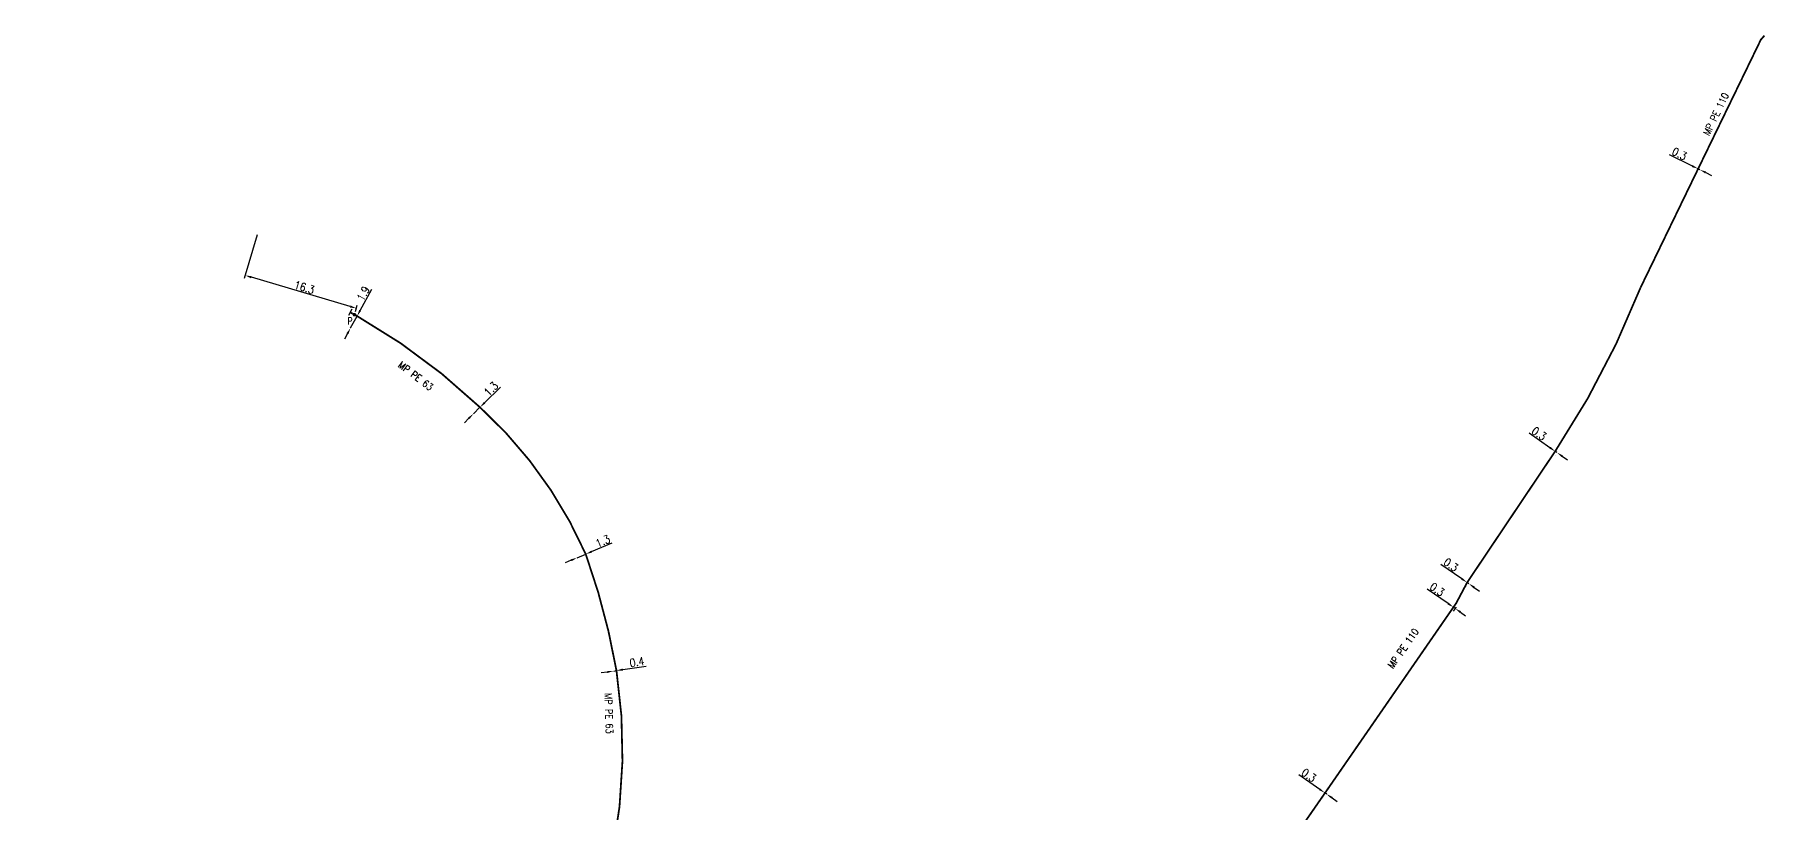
# Model space of a CAD drawing. Header units: millimetres. Extents: x 184308 to 185001, y 126998 to 128012.
# Drawn here: x 184756.8 to 185000.1, y 127502 to 127611.5 of the extents above; entities that cross this region are included whole.
import ezdxf
from ezdxf.enums import TextEntityAlignment as Align

# ---------------------------------------------------------------- set-up
doc = ezdxf.new("R2010")
doc.units = ezdxf.units.MM
doc.header["$PDMODE"] = 34
doc.layers.get('0').update_dxf_attribs({"linetype": 'CONTINUOUS'})
doc.layers.get('DEFPOINTS').update_dxf_attribs({"linetype": 'CONTINUOUS'})
for name, color, linetype in [('G_120', 4, 'CONTINUOUS'), ('G_300', 7, 'CONTINUOUS'), ('G_340', 7, 'CONTINUOUS')]:
    doc.layers.add(name, color=color, linetype=linetype)
doc.styles.add('G_ROMANS', font='ROMANS.SHX', dxfattribs={"width": 0.75})
doc.styles.get("Standard").update_dxf_attribs({"font": 'romans.shx', "width": 0.85})
doc.linetypes.add('G_TYPB_PE', pattern='A,5,-0.3,["o",Standard,S=1.5,R=0,X=0,Y=-0.5],-1.65', length=6.95)
doc.dimstyles.get("Standard").update_dxf_attribs({"dimtxt": 1.5, "dimasz": 1.2, "dimexe": 0.625, "dimexo": 0.625, "dimgap": 0.25, "dimtad": 1, "dimdec": 1, "dimzin": 0, "dimdsep": 46, "dimtxsty": 'Standard', "dimcen": -0.5, "dimadec": 0, "dimazin": 0, "dimtfac": 1, "dimtdec": 1, "dimtmove": 0, "dimatfit": 3, "dimfxl": 0, "dimtolj": 1, "dimtzin": 0, "dimarcsym": 0})

# ---------------------------------------------------------------- blocks, each defined once
blk = doc.blocks.new('*D149')
at = {"layer": 'DEFPOINTS', "color": 0, "linetype": 'Continuous', "transparency": 16777216}
for p in [(184838.2, 127522.02), (184838.59, 127522.08), (184838.59, 127522.08)]:
    blk.add_point(p, dxfattribs=at)
at = {"layer": 'G_120', "color": 0, "linetype": 'Continuous', "lineweight": -2, "transparency": 16777216}
for p, q in [((184839.48, 127522.22), (184842.77, 127522.72)), ((184837.31, 127521.88), (184836.42, 127521.75)), ((184838.2, 127522.02), (184838.59, 127522.08))]:
    blk.add_line(p, q, dxfattribs=at)
at = {"layer": 'G_120', "color": 0, "linetype": 'Continuous', "transparency": 16777216}
for points in [[(184837.28, 127522.03), (184837.33, 127521.74), (184838.2, 127522.02)], [(184839.46, 127522.37), (184839.5, 127522.07), (184838.59, 127522.08)]]:
    blk.add_solid(points, dxfattribs=at)
at = {"layer": 'G_120', "color": 0, "linetype": 'Continuous', "transparency": 16777216, "insert": (184841.46, 127523.28), "char_height": 1.125, "attachment_point": 5, "rotation": 8.6731}
blk.add_mtext('\\A1;0.4', dxfattribs=at)
blk = doc.blocks.new('*D150')
at = {"layer": 'DEFPOINTS', "color": 0, "transparency": 16777216}
for p in [(184788.22, 127583.81), (184786.39, 127577.64), (184801.75, 127572.12)]:
    blk.add_point(p, dxfattribs=at)
at = {"layer": 'G_300', "color": 0, "lineweight": -2, "transparency": 16777216}
for p, q in [((184788.09, 127583.36), (184786.26, 127577.19)), ((184801.15, 127573.27), (184787.26, 127577.39)), ((184801.89, 127572.57), (184802.15, 127573.46))]:
    blk.add_line(p, q, dxfattribs=at)
at = {"layer": 'G_300', "color": 0, "transparency": 16777216}
for points in [[(184787.3, 127577.53), (184787.21, 127577.24), (184786.39, 127577.64)], [(184801.2, 127573.41), (184801.11, 127573.13), (184802.02, 127573.01)]]:
    blk.add_solid(points, dxfattribs=at)
at = {"layer": 'G_300', "color": 0, "transparency": 16777216, "insert": (184794.7, 127575.96), "char_height": 1.125, "attachment_point": 5, "rotation": 343.49}
blk.add_mtext('\\A1;16.3', dxfattribs=at)
blk = doc.blocks.new('*D151')
at = {"layer": 'DEFPOINTS', "color": 0, "linetype": 'Continuous', "transparency": 16777216}
for p in [(184802.12, 127571.92), (184801.2, 127570.25), (184801.2, 127570.25)]:
    blk.add_point(p, dxfattribs=at)
at = {"layer": 'G_120', "color": 0, "linetype": 'Continuous', "lineweight": -2, "transparency": 16777216}
for p, q in [((184802.55, 127572.71), (184804.18, 127575.69)), ((184801.2, 127570.25), (184802.12, 127571.92)), ((184800.77, 127569.46), (184800.34, 127568.67))]:
    blk.add_line(p, q, dxfattribs=at)
at = {"layer": 'G_120', "color": 0, "linetype": 'Continuous', "transparency": 16777216}
for points in [[(184802.42, 127572.78), (184802.68, 127572.64), (184802.12, 127571.92)], [(184800.64, 127569.53), (184800.9, 127569.39), (184801.2, 127570.25)]]:
    blk.add_solid(points, dxfattribs=at)
at = {"layer": 'G_120', "color": 0, "linetype": 'Continuous', "transparency": 16777216, "insert": (184802.99, 127575.08), "char_height": 1.125, "attachment_point": 5, "rotation": 61.3046}
blk.add_mtext('\\A1;1.9', dxfattribs=at)
blk = doc.blocks.new('*D152')
at = {"layer": 'DEFPOINTS', "color": 0, "linetype": 'Continuous', "transparency": 16777216}
for p in [(184833.05, 127537.94), (184833.05, 127537.94), (184834.27, 127538.45)]:
    blk.add_point(p, dxfattribs=at)
at = {"layer": 'G_120', "color": 0, "linetype": 'Continuous', "lineweight": -2, "transparency": 16777216}
for p, q in [((184835.1, 127538.8), (184837.99, 127540.03)), ((184832.22, 127537.59), (184831.39, 127537.23)), ((184833.05, 127537.94), (184834.27, 127538.45))]:
    blk.add_line(p, q, dxfattribs=at)
at = {"layer": 'G_120', "color": 0, "linetype": 'Continuous', "transparency": 16777216}
for points in [[(184832.16, 127537.72), (184832.28, 127537.45), (184833.05, 127537.94)], [(184835.04, 127538.94), (184835.16, 127538.67), (184834.27, 127538.45)]]:
    blk.add_solid(points, dxfattribs=at)
at = {"layer": 'G_120', "color": 0, "linetype": 'Continuous', "transparency": 16777216, "insert": (184836.67, 127540.28), "char_height": 1.125, "attachment_point": 5, "rotation": 22.9315}
blk.add_mtext('\\A1;1.3', dxfattribs=at)
blk = doc.blocks.new('*D153')
at = {"layer": 'DEFPOINTS', "color": 0, "linetype": 'Continuous', "transparency": 16777216}
for p in [(184819.4, 127559.1), (184818.48, 127558.19), (184818.48, 127558.19)]:
    blk.add_point(p, dxfattribs=at)
at = {"layer": 'G_120', "color": 0, "linetype": 'Continuous', "lineweight": -2, "transparency": 16777216}
for p, q in [((184820.04, 127559.74), (184822.27, 127561.95)), ((184818.48, 127558.19), (184819.4, 127559.1)), ((184817.84, 127557.55), (184817.2, 127556.92))]:
    blk.add_line(p, q, dxfattribs=at)
at = {"layer": 'G_120', "color": 0, "linetype": 'Continuous', "transparency": 16777216}
for points in [[(184819.94, 127559.84), (184820.15, 127559.63), (184819.4, 127559.1)], [(184817.73, 127557.66), (184817.94, 127557.45), (184818.48, 127558.19)]]:
    blk.add_solid(points, dxfattribs=at)
at = {"layer": 'G_120', "color": 0, "linetype": 'Continuous', "transparency": 16777216, "insert": (184820.95, 127561.69), "char_height": 1.125, "attachment_point": 5, "rotation": 44.7136}
blk.add_mtext('\\A1;1.3', dxfattribs=at)
blk = doc.blocks.new('G_340_07')
at = {"color": 0, "linetype": 'Continuous', "const_width": 0.25, "flags": 128}
blk.add_lwpolyline([(0, 0), (0.35, 0)], dxfattribs=at)
at = {"color": 0, "linetype": 'Continuous', "flags": 128}
blk.add_lwpolyline([(0.35, -0.5), (0.35, 0.5)], dxfattribs=at)
at = {"color": 0, "linetype": 'Continuous', "width": 0.75, "flags": 3}
for tag, p in [('DEF_LEG', (0, -5)), ('DEF_COUP', (0, -7.5)), ('DEF_TYPE', (0, -10))]:
    blk.add_attdef(tag, text='', height=1.2, dxfattribs=at).set_placement(p, align=Align.MIDDLE)
blk = doc.blocks.new('*D157')
at = {"layer": 'DEFPOINTS', "color": 0, "linetype": 'Continuous', "transparency": 16777216}
for p in [(184938.21, 127504.87), (184938.46, 127504.7), (184938.46, 127504.7)]:
    blk.add_point(p, dxfattribs=at)
at = {"layer": 'G_120', "color": 0, "linetype": 'Continuous', "lineweight": -2, "transparency": 16777216}
for p, q in [((184937.47, 127505.38), (184934.54, 127507.42)), ((184938.46, 127504.7), (184938.21, 127504.87)), ((184939.2, 127504.18), (184939.94, 127503.67))]:
    blk.add_line(p, q, dxfattribs=at)
at = {"layer": 'G_120', "color": 0, "linetype": 'Continuous', "transparency": 16777216}
for points in [[(184937.56, 127505.5), (184937.39, 127505.26), (184938.21, 127504.87)], [(184939.29, 127504.31), (184939.11, 127504.06), (184938.46, 127504.7)]]:
    blk.add_solid(points, dxfattribs=at)
at = {"layer": 'G_120', "color": 0, "linetype": 'Continuous', "transparency": 16777216, "insert": (184935.94, 127507.36), "char_height": 1.125, "attachment_point": 5, "rotation": 325.2703}
blk.add_mtext('\\A1;0.3', dxfattribs=at)
blk = doc.blocks.new('*D158')
at = {"layer": 'DEFPOINTS', "color": 0, "linetype": 'Continuous', "transparency": 16777216}
for p in [(184956.5, 127530.82), (184956.65, 127531.55), (184956.89, 127531.38)]:
    blk.add_point(p, dxfattribs=at)
at = {"layer": 'G_120', "color": 0, "linetype": 'Continuous', "lineweight": -2, "transparency": 16777216}
for p, q in [((184955.52, 127531.5), (184952.58, 127533.54)), ((184956.38, 127531.16), (184955.99, 127530.6)), ((184956.63, 127530.99), (184956.24, 127530.43)), ((184956.5, 127530.82), (184956.26, 127530.99)), ((184957.24, 127530.3), (184957.98, 127529.79))]:
    blk.add_line(p, q, dxfattribs=at)
at = {"layer": 'G_120', "color": 0, "linetype": 'Continuous', "transparency": 16777216}
for points in [[(184955.6, 127531.62), (184955.43, 127531.38), (184956.26, 127530.99)], [(184957.33, 127530.43), (184957.16, 127530.18), (184956.5, 127530.82)]]:
    blk.add_solid(points, dxfattribs=at)
at = {"layer": 'G_120', "color": 0, "linetype": 'Continuous', "transparency": 16777216, "insert": (184953.98, 127533.48), "char_height": 1.125, "attachment_point": 5, "rotation": 325.2703}
blk.add_mtext('\\A1;0.3', dxfattribs=at)
blk = doc.blocks.new('*D159')
at = {"layer": 'DEFPOINTS', "color": 0, "linetype": 'Continuous', "transparency": 16777216}
for p in [(184958.19, 127534.46), (184958.44, 127534.29), (184958.44, 127534.29)]:
    blk.add_point(p, dxfattribs=at)
at = {"layer": 'G_120', "color": 0, "linetype": 'Continuous', "lineweight": -2, "transparency": 16777216}
for p, q in [((184957.45, 127534.97), (184954.51, 127537.01)), ((184957.92, 127534.07), (184957.92, 127534.07)), ((184958.17, 127533.9), (184958.17, 127533.9)), ((184958.44, 127534.29), (184958.19, 127534.46)), ((184959.18, 127533.77), (184959.92, 127533.26))]:
    blk.add_line(p, q, dxfattribs=at)
at = {"layer": 'G_120', "color": 0, "linetype": 'Continuous', "transparency": 16777216}
for points in [[(184957.54, 127535.09), (184957.37, 127534.85), (184958.19, 127534.46)], [(184959.26, 127533.9), (184959.09, 127533.65), (184958.44, 127534.29)]]:
    blk.add_solid(points, dxfattribs=at)
at = {"layer": 'G_120', "color": 0, "linetype": 'Continuous', "transparency": 16777216, "insert": (184955.92, 127536.95), "char_height": 1.125, "attachment_point": 5, "rotation": 325.2703}
blk.add_mtext('\\A1;0.3', dxfattribs=at)
blk = doc.blocks.new('*D160')
at = {"layer": 'DEFPOINTS', "color": 0, "linetype": 'Continuous', "transparency": 16777216}
for p in [(184970.57, 127552.91), (184970.82, 127552.74), (184970.82, 127552.74)]:
    blk.add_point(p, dxfattribs=at)
at = {"layer": 'G_120', "color": 0, "linetype": 'Continuous', "lineweight": -2, "transparency": 16777216}
for p, q in [((184969.83, 127553.42), (184966.89, 127555.46)), ((184970.3, 127552.52), (184970.3, 127552.52)), ((184970.55, 127552.35), (184970.55, 127552.35)), ((184970.82, 127552.74), (184970.57, 127552.91)), ((184971.56, 127552.22), (184972.3, 127551.71))]:
    blk.add_line(p, q, dxfattribs=at)
at = {"layer": 'G_120', "color": 0, "linetype": 'Continuous', "transparency": 16777216}
for points in [[(184969.92, 127553.54), (184969.74, 127553.3), (184970.57, 127552.91)], [(184971.64, 127552.35), (184971.47, 127552.1), (184970.82, 127552.74)]]:
    blk.add_solid(points, dxfattribs=at)
at = {"layer": 'G_120', "color": 0, "linetype": 'Continuous', "transparency": 16777216, "insert": (184968.3, 127555.4), "char_height": 1.125, "attachment_point": 5, "rotation": 325.2703}
blk.add_mtext('\\A1;0.3', dxfattribs=at)
blk = doc.blocks.new('*D161')
at = {"layer": 'DEFPOINTS', "color": 0, "linetype": 'Continuous', "transparency": 16777216}
for p in [(184990.67, 127592.63), (184990.93, 127592.49), (184990.93, 127592.49)]:
    blk.add_point(p, dxfattribs=at)
at = {"layer": 'G_120', "color": 0, "linetype": 'Continuous', "lineweight": -2, "transparency": 16777216}
for p, q in [((184989.86, 127593.02), (184986.64, 127594.58)), ((184990.93, 127592.49), (184990.67, 127592.63)), ((184991.74, 127592.1), (184992.55, 127591.71))]:
    blk.add_line(p, q, dxfattribs=at)
at = {"layer": 'G_120', "color": 0, "linetype": 'Continuous', "transparency": 16777216}
for points in [[(184989.92, 127593.15), (184989.79, 127592.88), (184990.67, 127592.63)], [(184991.81, 127592.24), (184991.68, 127591.97), (184990.93, 127592.49)]]:
    blk.add_solid(points, dxfattribs=at)
at = {"layer": 'G_120', "color": 0, "linetype": 'Continuous', "transparency": 16777216, "insert": (184988.04, 127594.74), "char_height": 1.125, "attachment_point": 5, "rotation": 334.0351}
blk.add_mtext('\\A1;0.3', dxfattribs=at)
blk = doc.blocks.new('G_300_12')
at = {"color": 0, "linetype": 'Continuous', "const_width": 0.248, "flags": 128}
blk.add_lwpolyline([(-0.13, 0, 1), (0.13, 0, 1)], format="xyb", close=True, dxfattribs=at)
at = {"linetype": 'Continuous', "style": 'G_ROMANS', "width": 0.75}
blk.add_attdef('P', text='', height=1, dxfattribs=at).set_placement((0, 1.24), align=Align.MIDDLE_CENTER)
at = {"color": 0, "linetype": 'Continuous', "width": 0.75, "flags": 3}
for tag, p in [('DEF_LEG', (0, -5)), ('DEF_COUP', (0, -7.5)), ('DEF_TYPE', (0, -10))]:
    blk.add_attdef(tag, text='', height=1.2, dxfattribs=at).set_placement(p, align=Align.MIDDLE)

msp = doc.modelspace()

# ---------------------------------------------------------------- linework, layer by layer
at = {"layer": 'G_120', "linetype": 'G_TYPB_PE', "ltscale": 0.5, "flags": 128}
msp.add_lwpolyline([(184908.26, 127462.16, 0.25, 0.25, 0), (184907.64, 127462.67, 0.25, 0.25, -0.171015), (184907.47, 127462.96, 0.25, 0.25, 0), (184907.37, 127463.43, 0.25, 0.25, -0.205392), (184907.45, 127463.81, 0.25, 0.25, 0), (184908.47, 127465.31, 0.25, 0.25, 0), (184911.23, 127468.47, 0.25, 0.25, 0), (184913.08, 127471.22, 0.25, 0.25, 0), (184918.54, 127476.49, 0.25, 0.25, 0), (184921.25, 127480.73, 0.25, 0.25, 0), (184933.49, 127498.05, 0.25, 0.25, 0), (184935.31, 127500.69, 0.25, 0.25, 0), (184938.21, 127504.87, 0.25, 0.25, 0), (184956.65, 127531.55, 0.25, 0.25, 0), (184958.19, 127534.46, 0.25, 0.25, 0), (184970.57, 127552.91, 0.25, 0.25, 0.053367), (184982.59, 127575.96, 0.25, 0.25, 0), (184990.67, 127592.63, 0.25, 0.25, 0), (184999.49, 127610.79, 0.25, 0.25, 0), (185000, 127611.37, 0, 0, 0)], format="xyseb", dxfattribs=at)
at = {"layer": 'G_120', "linetype": 'G_TYPB_PE', "ltscale": 0.5, "const_width": 0.25}
msp.add_lwpolyline([(184753.91, 127405.86), (184788.51, 127441.95), (184817.24, 127472.03), (184820.96, 127477.06), (184821.93, 127478.66), (184823.03, 127480.64), (184824.84, 127484.23), (184826.4, 127487.78), (184827.78, 127491.41), (184828.37, 127493.23), (184828.5, 127493.63), (184836.53, 127490.37, 0.109173), (184838.59, 127522.08, 0.042898), (184834.27, 127538.45, 0.104815), (184819.4, 127559.1, 0.060939), (184802.13, 127571.92), (184801.75, 127572.12), (184801.45, 127572.29)], format="xyb", dxfattribs=at)
msp.add_lwpolyline([(184838.59, 127522.08), (184838.59, 127522.08)], close=True, dxfattribs=at)

# ---------------------------------------------------------------- block references
at = {"layer": 'G_300', "ltscale": 0.5}
ref = msp.add_blockref('G_300_12', (184801.75, 127572.12), dxfattribs=dict(at, rotation=347.2849200898416))
ref.add_attrib('P', 'P', dxfattribs={"layer": '0', "linetype": 'Continuous', "height": 1, "style": 'G_ROMANS', "width": 0.75}).set_placement((184801.14, 127571.23), align=Align.MIDDLE_CENTER)
at = {"layer": 'G_340', "rotation": 151.4690706841791}
msp.add_blockref('G_340_07', (184801.45, 127572.29), dxfattribs=at)

# ---------------------------------------------------------------- texts
at = {"layer": 'G_120', "linetype": 'G_TYPB_PE', "ltscale": 0.5, "width": 0.85}
for s, rotation, p in [('MP PE 110', 64.0739, (184993.18, 127600.32)), ('MP PE 63', 322.636, (184810.36, 127563.51)), ('MP PE 110', 55.081, (184949.21, 127525.2)), ('MP PE 63', 271.8152, (184837.53, 127516.06))]:
    msp.add_text(s, height=1, rotation=rotation, dxfattribs=at).set_placement(p, align=Align.MIDDLE)

# ---------------------------------------------------------------- dimensions: what is measured, and where the dimension line sits
at = {"layer": 'G_120', "linetype": 'Continuous'}
for base, p1, p2, angle, picture, middle in [((184990.93, 127592.49), (184990.67, 127592.63), (184990.93, 127592.49), 154.0351, '*D161', (184987.71, 127594.06)), ((184801.2, 127570.25), (184802.12, 127571.92), (184801.2, 127570.25), 61.3046, '*D151', (184803.65, 127574.72)), ((184818.48, 127558.19), (184819.4, 127559.1), (184818.48, 127558.19), 44.7136, '*D153', (184821.48, 127561.16)), ((184970.82, 127552.74), (184970.57, 127552.91), (184970.82, 127552.74), 145.2703, '*D160', (184967.87, 127554.78)), ((184833.05, 127537.94), (184834.27, 127538.45), (184833.05, 127537.94), 22.9315, '*D152', (184836.96, 127539.59)), ((184958.44, 127534.29), (184958.19, 127534.46), (184958.44, 127534.29), 145.2703, '*D159', (184955.49, 127536.33)), ((184956.5, 127530.82), (184956.65, 127531.55), (184956.89, 127531.38), 145.2703, '*D158', (184953.56, 127532.86)), ((184838.59, 127522.08), (184838.2, 127522.02), (184838.59, 127522.08), 188.6731, '*D149', (184841.57, 127522.54)), ((184938.46, 127504.7), (184938.21, 127504.87), (184938.46, 127504.7), 145.2703, '*D157', (184935.51, 127506.74))]:
    dim = msp.add_linear_dim(base=base, p1=p1, p2=p2, angle=angle, dimstyle='Standard', override={"dimscale": 0.75}, dxfattribs=at)
    dim.commit()
    dim.dimension.update_dxf_attribs({"geometry": picture, "text_midpoint": middle, "dimtype": 160})
at = {"layer": 'G_300'}
dim = msp.add_linear_dim(base=(184786.39, 127577.64), p1=(184801.75, 127572.12), p2=(184788.22, 127583.81), angle=343.49, dimstyle='Standard', override={"dimscale": 0.75}, dxfattribs=at)
dim.commit()
dim.dimension.update_dxf_attribs({"geometry": '*D150', "text_midpoint": (184794.49, 127575.24), "dimtype": 160})

doc.saveas('drawing.dxf')
